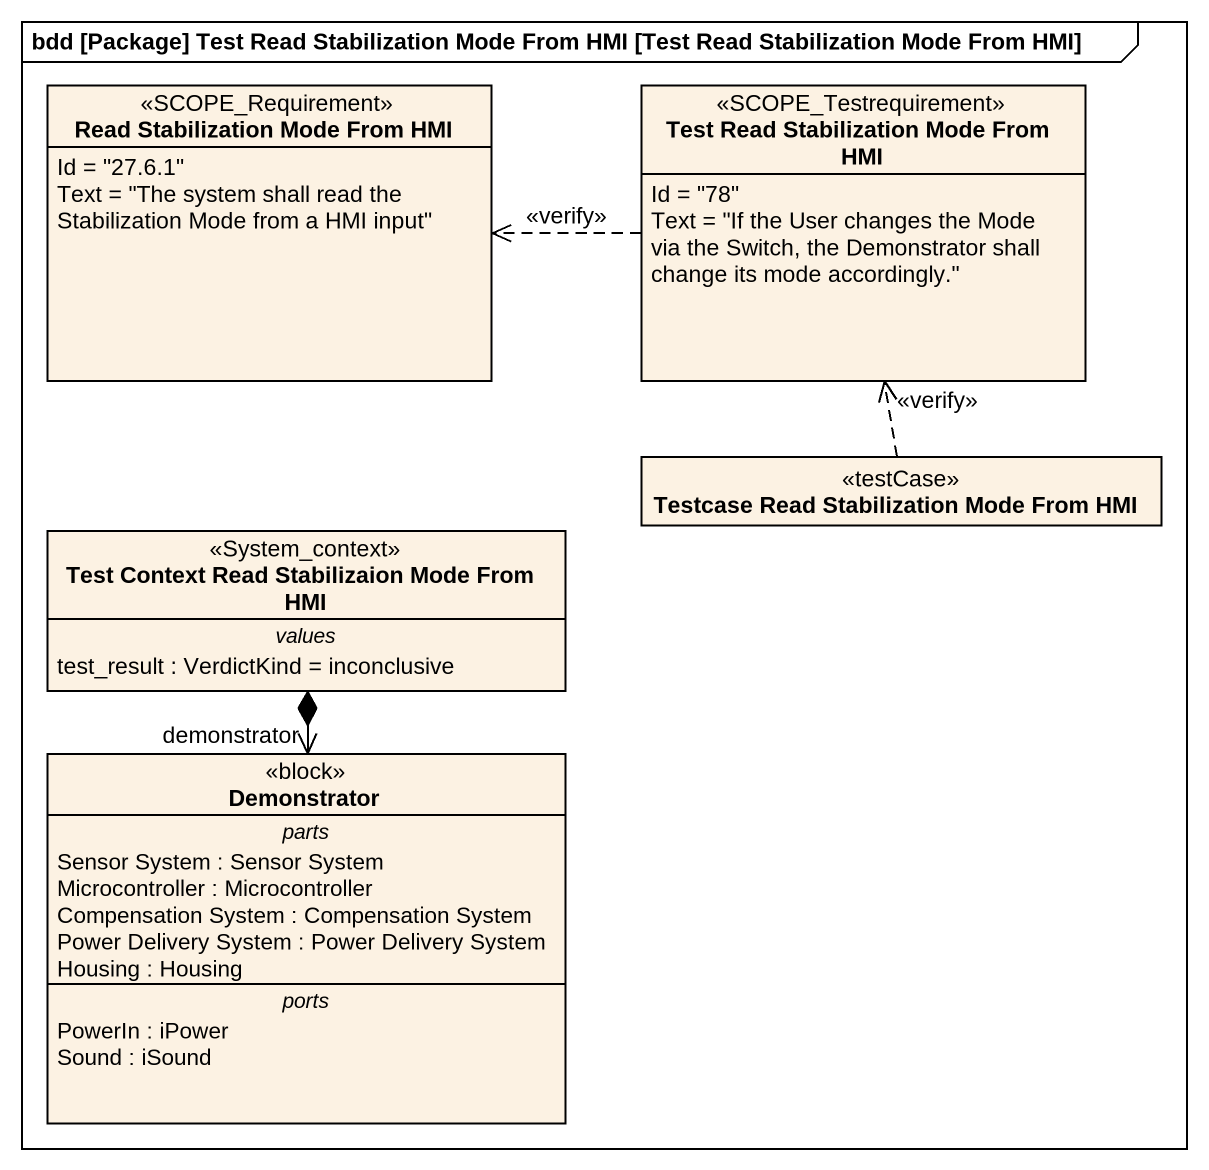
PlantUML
@startuml
mainframe bdd [Package] Test Read Stabilization Mode From HMI [Test Read Stabilization Mode From HMI]
hide circle
hide empty members
class "Read Stabilization Mode From HMI" as Read_Stabilization_Mode <<SCOPE_Requirement>> {
  Id = "27.6.1"
  Text = "The system shall read the Stabilization Mode from a HMI input"
}
class "Test Read Stabilization Mode From HMI" as Test_Read_Stabilization <<SCOPE_Testrequirement>> {
  Id = "78"
  Text = "If the User changes the Mode via the Switch, the Demonstrator shall change its mode accordingly."
}
class "Testcase Read Stabilization Mode From HMI" as Testcase_Read_Stabilization <<testCase>>
class "Test Context Read Stabilizaion Mode From HMI" as Test_Context_Read <<System_context>> {
  -- values --
  test_result : VerdictKind = inconclusive
}
class Demonstrator <<block>> {
  -- parts --
  Sensor System : Sensor System
  Microcontroller : Microcontroller
  Compensation System : Compensation System
  Power Delivery System : Power Delivery System
  Housing : Housing
  -- ports --
  PowerIn : iPower
  Sound : iSound
}
Test_Read_Stabilization .left.> Read_Stabilization_Mode : <<verify>>
Testcase_Read_Stabilization .up.> Test_Read_Stabilization : <<verify>>
Test_Context_Read *--> "demonstrator" Demonstrator
@enduml
